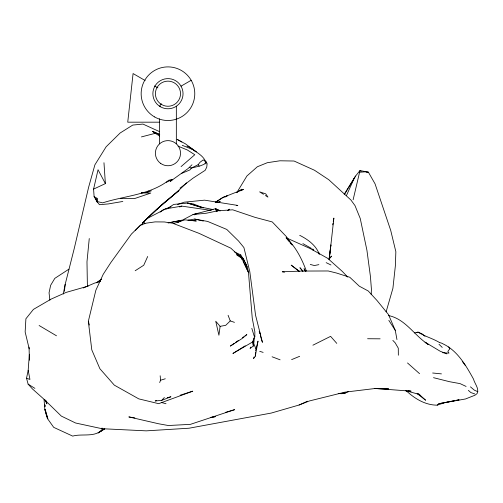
<?xml version="1.0" encoding="UTF-8"?>
<svg xmlns="http://www.w3.org/2000/svg" width="503" height="503" viewBox="0 0 503 503"><rect width="100%" height="100%" fill="white"/><g stroke="black" fill="none" stroke-linecap="round" stroke-linejoin="round"><path stroke-width="0.75" d="M87.403 286.226L86.981 261.767L89.264 238.516M245.244 345.794L232.908 353.471L252.952 341.757L254.82 336.765L254.851 331.76L252.261 318.28L248.476 272.437C247.212 264.616 243.521 257.052 236.159 253.349L239.151 255.851M253.965 357.061L253.581 358.582L255.317 356.13L255.398 352.54M97.029 198.289L96.897 201.451L97.261 202.036L97.029 198.289L94.111 196.616L93.583 189.115L98.047 169.75L105.385 183.601L93.583 189.115M371.195 294.488L371.415 289.187L370.441 276.6L366.932 250.337L360.23 218.434L354.999 205.608L350.981 200.087L328.767 179.716L314.469 170.24L294.06 161.023L279.907 160.79L267.307 162.708L257.354 166.757L246.91 175.987L236.856 192.58M29.363 354.263L28.181 370.296L26.533 378.243L28.118 384.141L32.399 388.888L44.534 399.722L61.328 416.094L75.601 423.01L101.996 428.707L146.254 430.851L189.103 428.21L271.299 413.057L299.096 405.003L309.301 400.985L344.92 392.158L374.496 388.58L388.618 388.926L374.496 388.58M205.991 163.984C205.52 156.615 196.333 152.321 191.052 148.322M252.952 341.757L253.028 340.946L252.613 343.134L253.33 346.039L250.073 348.403L250.796 347.101M353.125 199.773L359.978 170.561L368.41 172.202L375.068 183.878L390.712 230.399L395.855 251.707L395.377 265.716L392.912 288.288L386.115 311.854M64.409 291.287L65.183 284.314L74.237 248.557L88.597 187.323L94.897 164.827L106.133 146.775L120.129 133.006L132.786 125.065L142.965 124.078L159.508 131.623M329.251 259.51L333.879 218.063L333.25 221.836M329.251 258.008L330.886 244.923L329.226 258.328M220.107 326.346L218.918 335.25L215.743 321.228L220.107 326.346L225.702 325.328L230.261 320.92L234.455 322.354M253.33 346.039L254.097 340.946L253.933 337.903L253.21 340.336M332.747 224.854L332.999 223.345M255.317 356.13L258.02 341.122L255.511 350.993M63.252 294.048L65.183 284.314M159.677 382.538L160.564 380.224L160.168 375.772M142.204 224.898L143.663 221.339M442.206 343.486C457.196 350.113 465.879 365.316 473.493 379.08C474.656 383.783 479.592 388.775 477.051 393.654L474.958 395.226L465.533 398.961L438.868 403.695L437.214 405.16C425.236 405.173 414.485 398.565 406.059 390.548M346.404 195.661L354.093 178.565M147.687 256.486L143.745 265.244L135.181 270.74M228.582 210.487L229.355 209.141L227.664 210.694M345.027 193.605L348.133 188.411M348.522 187.757L355.546 176.088L359.978 170.561L361.198 171.334M344.19 194.284L355.546 176.088M159.583 106.24L161.262 103.731M122.826 201.464L108.409 203.916L99.468 204.702L96.897 201.451L102.662 202.866C124.631 195.78 150.039 194.931 168.756 180.256L172.661 179.357L170.347 181.363L187.946 168.668L191.983 164.795M44.057 399.407L44.836 409.417L47.823 418.785L45.276 409.681L45.427 412.026L47.357 418.408L53.708 427.355L72.709 436.114C81.857 433.347 95.671 437.843 102.26 429.229L102.052 427.996M181.715 173.34L189.914 169.932L191.285 168.096L198.107 164.745L200.031 162.268L203.3 159.847L206.079 162.192L204.099 164.336L199.817 166.015L191.285 168.096L189.631 167.354M141.299 224.973C154.566 209.015 172.215 197.685 186.506 182.834M329.05 259.026L331.603 256.128L328.993 258.919M156.685 400.57L155.188 400.973L161.67 400.382L164.374 397.515M135.194 230.575L140.645 225.042L146.128 223.175L155.131 221.892L164.355 221.961L172.579 223.2L199.113 233.373L230.802 248.149L241.377 257.926L243.188 260.667L248.476 272.437L243.062 261.384M240.271 190.8L241.836 189.216L236.712 192.498M140.645 225.042L131.428 234.058L110.805 262.591L103.203 274.336L95.847 290.262L88.339 321.304L91.791 349.868L99.877 368.705L114.326 385.153L138.797 398.879L158.659 403.676L192.756 391.177L180.118 395.239M239.793 255.87L240.774 254.927L244.546 261.271M181.074 166.612L194.793 154.729L187.298 149.957L178.043 146.147M160.174 212.09L163.186 209.751L171.039 206.777M101.109 279.479L96.802 282.831L101.09 279.542M180.03 188.128L192.907 178.257L205.211 170.291L206.739 167.153L207.142 163.695L205.714 160.991M97.903 281.925L101.593 279.102M120.55 198.44L134.634 198.547L150.799 193.064L141.249 192.869L146.744 192.548L148.913 191.002M234.153 343.436L230.343 346.095L242.477 338.268L246.841 334.589L244.936 335.916M235.423 342.556L238.592 340.342M242.402 337.689L243.672 336.803M100.525 431.543L104.31 428.958M166.638 209.116L173.686 204.432L187.581 203.061L193.353 203.948L203.407 207.871M104.347 428.858L98.129 432.976L104.762 428.763M215.693 202.099L222.533 197.616L243.446 189.348L240.805 190.763M215.793 202.093L223.502 197.182L227.167 195.893L225.181 197.019M68.93 269.155L54.802 278.366L50.64 285.314L49.055 292.771L49.879 300.184M181.023 86.158L191.178 80.298M177.823 222.54L193.108 214.498L215.473 208.745L219.157 210.235M215.234 202.64L217.887 201.137M146.901 218.61L165.745 208.864L181.778 206.104L211.216 210.43M312.91 345.196L330.597 336.356L336.784 343.379M338.236 393.598L341.82 393.704L345.171 393.151L348.604 391.472M166.355 182.293L172.661 179.357M299.096 405.003L307.49 401.212M416.591 332.76L418.031 332.125L422.118 333.879L424.985 336.306M83.221 287.993L94.652 283.082L100.613 281.322M179.634 207.003L181.778 206.104M291.614 359.62L299.662 356.313M161.67 400.382L170.932 396.76L167.178 397.76M146.744 192.548L151.378 190.788M218.063 202.363L220.232 201.546L217.296 202.564M177.609 204.463L184.224 202.181L204.595 200.163L237.812 205.431L236.278 205.545M437.214 405.16L444.966 402.582L454.618 400.69L438.868 403.695M173.711 223.47L184.853 219.855L196.315 220.98L187.877 220.195L194.655 219.063L207.638 221.427L226.778 229.437L238.548 241.006L243.917 247.564L249.802 271.689L255.568 315.262L262.421 342.323L260.397 335.834M160.564 380.224L165.286 378.778M225.69 412.322L234.618 409.668L190.398 424.356L168.335 425.525L158.564 423.759L128.843 416.918L134.873 417.924M88.188 286.106L66.094 292.413L51.067 299.128L33.412 309.408L25.898 318.776L25.15 331.974L29.212 348.887M141.437 136.91L155.289 133.308L159.539 135.992M414.409 332.904L418.031 332.125C424.859 336.513 432.863 338.425 439.804 342.7M318.883 264.641L314.375 265.54L310.263 264.44M168.7 222.823L181.916 220.22L168.09 222.923M456.108 400.394L459.076 399.816L456.083 400.388M194.604 214.806L193.108 214.498L196.409 213.863M210.889 417.521L215.403 416.654L210.801 417.358M193.108 214.498L206.06 213.272L218.208 210.744L232.726 209.814L254.983 217.334L272.255 221.936L286.389 236.636L292.149 244.992M359.815 172.24L364.996 171.831L368.41 172.202L366.876 172.284M342.317 393.214L345.171 393.151M159.583 122.185L127.743 122.185L133.075 73.557L145.153 80.53M367.592 338.733L380.117 338.821M442.678 352.722L448.984 353.112L447.859 351.408L449.757 348.856L448.739 346.844M378.181 388.674L411.114 391.196L408.046 390.535M432.643 373L441.445 373.88M284.497 272.167L282.265 271.783L302.643 271.054L328.233 270.972L336.551 273.041L349.792 277.272L359.324 286.194L368.246 290.992L377.105 300.612L388.479 314.576L395.289 330.408L396.955 339.575M213.058 209.575L200.854 207.054L187.581 203.061L200.98 207.418M194.655 219.063L203.325 221.043M433.517 377.678L449.6 381.72L460.075 383.619L466.099 386.442M440.138 342.757L441.848 343.209M161.538 402.532L166.015 403.733M405.6 390.674L418.452 394.195L417.226 393.308M259.718 351.327L263.138 352.389M26.533 378.243L29.935 379.438L28.181 370.296M474.813 393.95L470.808 392.541L468.356 390.359M388.467 315.551C405.487 318.921 414.441 335.746 428.418 344.555L425.488 342.574M272.098 356.784L280.102 359.821M186.927 146.172L189.688 147.247L196.233 151.875L185.356 143.801L177.075 139.356L181.86 142.035M446.928 353.898L440.188 351.239L425.048 342.172M182.231 145.304L193.737 149.957M155.289 133.308L152.654 131.428L159.715 134.402M477.85 391.718L474.348 390.165L470.437 386.845M286.886 238.101L310.357 248.639L327.629 258.284L342.342 271.438L347.718 277.065M152.654 131.428L159.709 134.697M234.593 251.972L240.774 254.927M216.435 211.367L215.473 208.745L220.163 211.009M326.158 262.66L330.955 264.974M299.7 235.316C307.779 239.353 316.079 245.376 319.216 254.103M302.894 243.634L311.414 248.394M154.54 85.95L157.898 87.887M236.435 253.914L238.453 255.084M39.108 325.504L56.506 335.803M217.164 211.109L215.473 208.745L217.422 209.952M28.118 384.141L34.908 388.36M236.831 255.065L241.377 257.926L242.389 260.001M263.478 194.29L259.642 191.863L265.729 193.862L267.954 197.119L265.395 195.504M299.7 271.557L291.187 265.125L299.122 271.343M417.169 393.553L425.632 400.231L418.779 393.994M240.943 257.354L243.936 259.856L242.823 258.114L240.421 256.222L242.484 259.573M407.512 362.959L419.565 373.666M439.006 344.272L442.238 347.422M418.597 394.012L420.124 395.591L419.427 394.314M392.837 340.386L395.119 342.757L398.282 348.164L398.351 355.219M215.473 208.745L217.51 211.002M254.82 336.765L254.16 336.01L251.827 328.352M302.9 271.167L299.933 267.728L302.856 271.381M198.107 164.745L199.226 166.047M143.437 221.697L144.895 223.426M288.999 241.446L286.075 237.762C295.865 246.854 301.725 258.699 306.377 271.023M289.973 242.679L290.948 243.905M259.73 333.2L260.661 334.432L259.19 331.314M462.257 361.368L465.401 365.562M388.838 320.367L395.289 330.408M245.772 264.93L247.004 266.936L245.162 262.685M305.648 271.356L304.045 268.677L305.403 271.45M94.111 196.616L97.261 202.036L95.419 198.339M313.646 250.595L312.765 248.96L313.224 250.444M45.025 399.923L46.886 403.89L45.83 400.325M253.33 342.562L255.914 348.843M228.092 315.293L230.261 320.92M44.836 409.417L45.396 411.234M88.742 322.731L88.339 321.304L89.383 325.07M318.965 252.676L319.216 254.147M44.924 405.016L45.044 406.569L44.905 405.028M103.97 162.727L105.385 183.601M29.419 360.236L29.042 347.095M176.339 106.24L176.339 143.82M159.583 118.765L159.583 143.82M157.232 209.003L142.575 222.892L163.035 203.558L179.055 190.455L157.232 209.003M161.677 104.586A12.569 12.569 0 0 0 180.527 93.703A12.569 12.569 0 0 0 161.677 82.819A12.569 12.569 0 0 0 161.677 104.586M154.559 116.916A26.81 26.81 0 0 0 194.774 93.703A26.81 26.81 0 0 0 154.559 70.483A26.81 26.81 0 0 0 154.559 116.916M160.419 106.762A15.084 15.084 0 0 0 183.042 93.703A15.084 15.084 0 0 0 160.419 80.637A15.084 15.084 0 0 0 160.419 106.762M160.727 163.462A12.569 12.569 0 0 0 180.476 154.314A12.569 12.569 0 0 0 162.683 141.783A12.569 12.569 0 0 0 160.727 163.462"/></g></svg>
